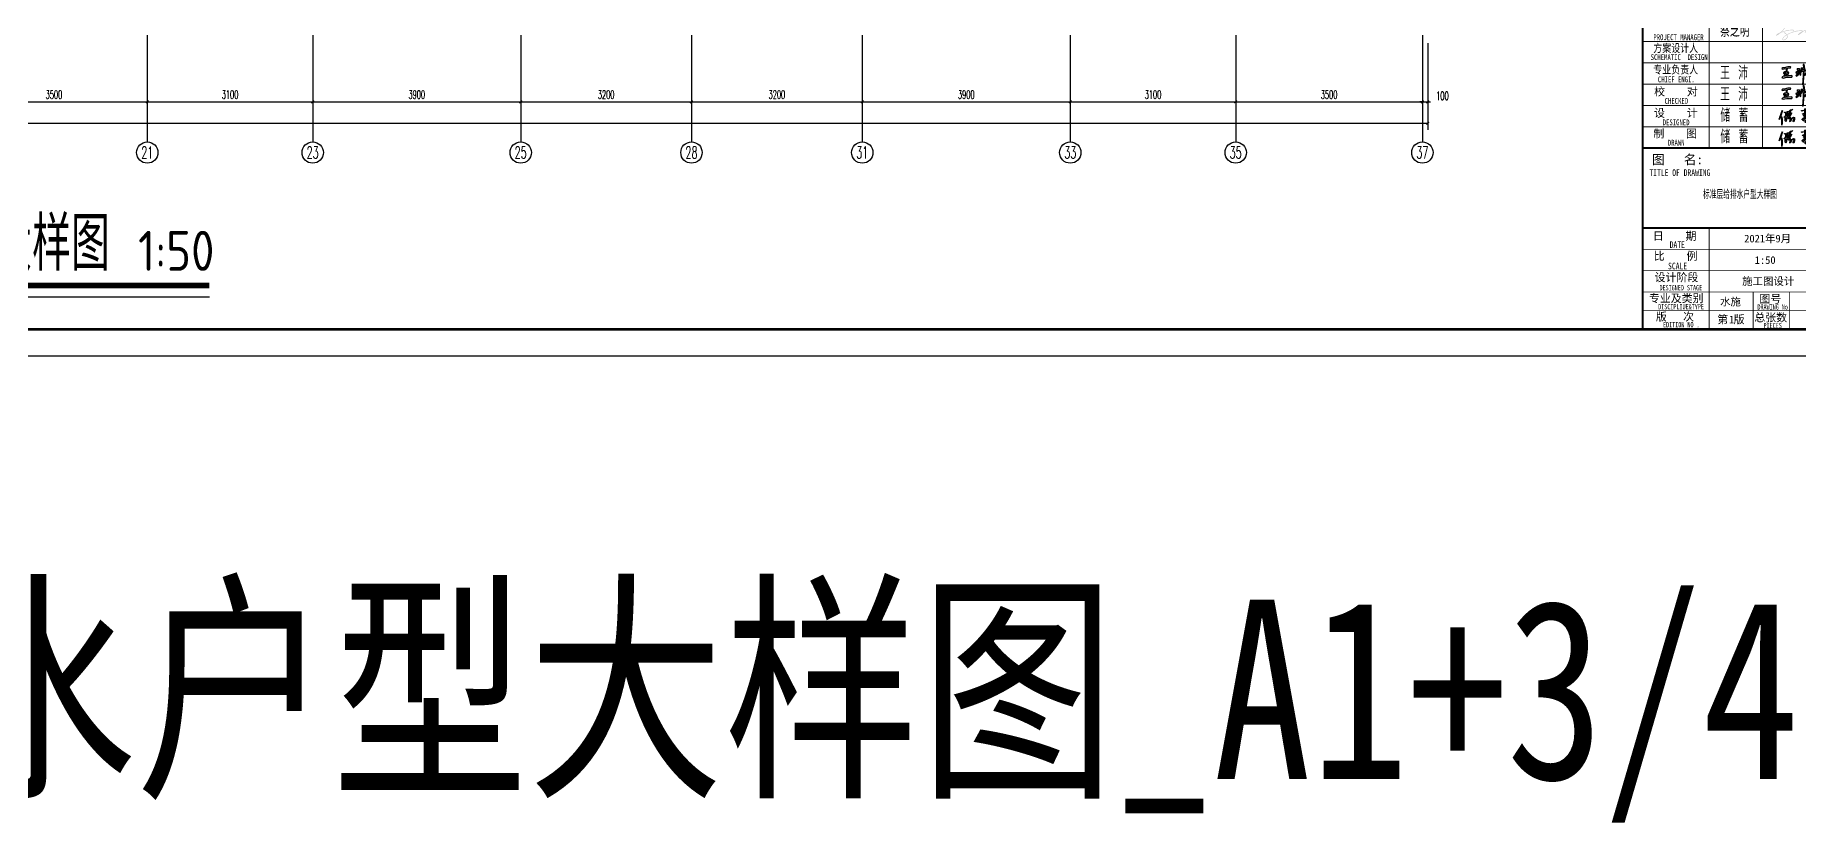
# Model space of a CAD drawing. Extents: x 27938 to 650306, y -92720 to 1524912.
# Drawn here: x 300917 to 333970, y 87033 to 101806 of the extents above; entities that cross this region are included whole.
import ezdxf
from ezdxf.enums import TextEntityAlignment as Align

# ---------------------------------------------------------------- set-up
doc = ezdxf.new("R2010")
doc.units = 0
doc.header["$LTSCALE"] = 1000
doc.header["$MEASUREMENT"] = 0
for name, color, linetype in [('AXIS', 3, 'Continuous'), ('AXIS_TEXT', 4, 'Continuous'), ('C-Sheet-图框', 101, 'Continuous'), ('DIM_SYMB', 3, 'Continuous'), ('图框', 140, 'Continuous'), ('图签文字', 147, 'Continuous'), ('导图字', 7, 'Continuous'), ('签名-水', 7, 'Continuous')]:
    doc.layers.add(name, color=color, linetype=linetype)
doc.layers.add('图签', color=147, linetype='Continuous', lineweight=18)
doc.layers.add('签名', color=7, linetype='Continuous', lineweight=18)
doc.styles.add('_TCH_AXIS', font='COMPLEX', dxfattribs={"bigfont": 'GBCBIG'})
doc.styles.add('_TCH_DIM_T3', font='SIMPLEX.shx', dxfattribs={"width": 0.494118, "bigfont": 'GBCBIG.shx'})
doc.styles.add('COMPLEX', font='COMPLEX')
doc.styles.get("Standard").update_dxf_attribs({"font": 'gbenor.shx', "bigfont": 'gbcbig.shx'})
doc.styles.add('宋体', font='', dxfattribs={"height": 50})
doc.styles.add('建筑图签-1', font='simhei.ttf', dxfattribs={"width": 0.7})
doc.styles.add('建筑图签-2', font='TXT.shx', dxfattribs={"width": 0.5, "bigfont": 'HZTXT.shx'})
doc.styles.add('黑体', font='simhei.ttf')
doc.styles.get('宋体').set_extended_font_data('SimSun')
doc.dimstyles.new('_TCH_ARCH&&50', dxfattribs={"dimtxt": 157.5, "dimasz": 50, "dimexe": 125, "dimexo": 150, "dimgap": 58.75, "dimtad": 1, "dimdec": 0, "dimzin": 0, "dimdsep": 46, "dimtxsty": '_TCH_DIM_T3', "dimblk": 'ARCHTICK', "dimcen": 0.09, "dimclrt": 7, "dimazin": 0, "dimtfac": 1, "dimtdec": 0, "dimtix": 1, "dimtmove": 2, "dimatfit": 3, "dimldrblk": 'ARCHTICK', "dimfxl": 1, "dimtolj": 1, "dimtzin": 0, "dimarcsym": 0})

# ---------------------------------------------------------------- blocks, each defined once
blk = doc.blocks.new('王沛')
h = blk.add_hatch(color=7)
h.paths.add_polyline_path([(205, 110), (204, 111), (202, 111), (187, 96), (190, 92), (198, 100)])
h.paths.add_polyline_path([(141, 110), (141, 111), (143, 110), (140, 108)], flags=16)
h.paths.add_polyline_path([(130, 110), (135, 110), (134, 102), (129, 107)], flags=16)
h.paths.add_polyline_path([(232, 120), (238, 120), (243, 118), (243, 115), (233, 103), (230, 103), (229, 113), (230, 119)], flags=16)
h.paths.add_polyline_path([(206, 120), (205, 121), (201, 121), (187, 114), (186, 111), (191, 109), (201, 115), (205, 115), (207, 117)])
h.paths.add_polyline_path([(206, 130), (205, 131), (193, 131), (191, 128), (196, 125), (203, 124), (207, 127)])
h.paths.add_polyline_path([(159, 141), (158, 142), (144, 141), (126, 136), (118, 136), (113, 132), (115, 129), (137, 133), (136, 116), (130, 115), (123, 110), (123, 108), (130, 99), (114, 86), (120, 83), (140, 88), (165, 88), (168, 91), (168, 93), (165, 96), (128, 92), (135, 97), (138, 97), (148, 107), (150, 111), (148, 114), (141, 116), (141, 129), (144, 135), (158, 136), (161, 139)])
h.paths.add_polyline_path([(229, 153), (228, 154), (225, 153), (227, 137), (225, 135), (215, 135), (212, 132), (214, 130), (226, 130), (225, 123), (222, 123), (213, 118), (218, 127), (217, 128), (213, 126), (209, 121), (207, 110), (208, 99), (210, 98), (212, 100), (212, 113), (220, 117), (226, 118), (224, 105), (223, 62), (222, 55), (219, 54), (222, 49), (225, 49), (227, 51), (228, 98), (233, 98), (245, 108), (249, 115), (249, 119), (242, 124), (230, 125), (231, 130), (234, 132), (234, 134), (231, 136), (232, 144)])
at = {"color": 7, "linetype": 'Continuous', "elevation": 7849739}
for points in [[(159, 141), (158, 142), (144, 141), (126, 136), (118, 136), (113, 132), (115, 129), (137, 133), (136, 116), (130, 115), (123, 110), (123, 108), (130, 99), (114, 86), (120, 83), (140, 88), (165, 88), (168, 91), (168, 93), (165, 96), (128, 92), (135, 97), (138, 97), (148, 107), (150, 111), (148, 114), (141, 116), (141, 129), (144, 135), (158, 136), (161, 139), (159, 141)], [(130, 110), (135, 110), (134, 102), (129, 107), (130, 110)], [(141, 110), (141, 111), (143, 110), (140, 108), (141, 110)], [(206, 120), (205, 121), (201, 121), (187, 114), (186, 111), (191, 109), (201, 115), (205, 115), (207, 117), (206, 120)], [(205, 110), (204, 111), (202, 111), (187, 96), (190, 92), (198, 100), (205, 110)], [(206, 130), (205, 131), (193, 131), (191, 128), (196, 125), (203, 124), (207, 127), (206, 130)], [(229, 153), (228, 154), (225, 153), (227, 137), (225, 135), (215, 135), (212, 132), (214, 130), (226, 130), (225, 123), (222, 123), (213, 118), (218, 127), (217, 128), (213, 126), (209, 121), (207, 110), (208, 99), (210, 98), (212, 100), (212, 113), (220, 117), (226, 118), (224, 105), (223, 62), (222, 55), (219, 54), (222, 49), (225, 49), (227, 51), (228, 98), (233, 98), (245, 108), (249, 115), (249, 119), (242, 124), (230, 125), (231, 130), (234, 132), (234, 134), (231, 136), (232, 144), (229, 153)], [(232, 120), (238, 120), (243, 118), (243, 115), (233, 103), (230, 103), (229, 113), (230, 119), (232, 120)]]:
    blk.add_lwpolyline(points, dxfattribs=at)
blk = doc.blocks.new('jhsarg')
at = {"linetype": 'Continuous'}
h = blk.add_hatch(color=256, dxfattribs=at)
h.paths.add_polyline_path([(376, 273), (367, 254), (365, 243), (363, 241), (364, 239), (365, 238), (368, 247), (367, 248), (377, 269), (385, 292), (389, 297), (387, 299), (382, 293)])
h.paths.add_polyline_path([(382, 251), (377, 258), (375, 258), (374, 256), (379, 251), (382, 238), (381, 200), (383, 199), (385, 213), (384, 242)])
h.paths.add_polyline_path([(411, 284), (404, 289), (400, 288), (400, 285), (405, 283), (406, 284), (410, 279), (410, 270), (405, 259), (408, 261), (412, 269), (413, 279)], flags=17)
h.paths.add_polyline_path([(442, 296), (453, 305), (455, 310), (448, 304), (440, 304), (438, 298), (434, 295), (425, 293), (419, 294), (417, 292), (421, 286), (421, 272), (418, 255), (411, 236), (409, 238), (409, 243), (406, 250), (401, 255), (398, 255), (398, 253), (404, 248), (406, 244), (406, 228), (409, 224), (411, 226), (415, 235), (422, 269), (422, 289), (436, 293), (436, 285), (427, 261), (430, 260), (434, 268), (440, 275), (442, 273), (439, 265), (425, 242), (429, 241), (430, 247), (434, 251), (436, 251), (439, 247), (440, 235), (437, 223), (441, 222), (452, 241), (458, 247), (464, 250), (467, 247), (467, 244), (461, 230), (461, 223), (465, 220), (468, 225), (471, 239), (470, 241), (472, 245), (467, 252), (462, 253), (452, 246), (443, 233), (442, 248), (439, 254), (436, 256), (440, 261), (449, 281), (448, 284), (446, 284), (440, 280), (438, 277), (436, 278)])
h.paths.add_polyline_path([(546, 311), (541, 311), (540, 308), (542, 305), (540, 303), (527, 300), (519, 300), (518, 298), (522, 295), (528, 298), (540, 300), (542, 295), (541, 284), (538, 281), (525, 276), (528, 273), (539, 278), (542, 277), (544, 280), (548, 282), (552, 279), (547, 274), (532, 265), (533, 263), (536, 263), (549, 271), (551, 270), (543, 261), (537, 257), (539, 252), (531, 247), (524, 239), (524, 235), (529, 234), (529, 229), (532, 227), (534, 229), (535, 236), (547, 247), (554, 250), (566, 250), (571, 244), (558, 236), (556, 237), (556, 241), (558, 246), (553, 246), (554, 234), (545, 223), (545, 218), (547, 216), (560, 215), (573, 224), (580, 235), (580, 241), (578, 246), (568, 254), (566, 259), (567, 261), (562, 263), (561, 261), (565, 255), (564, 253), (552, 253), (541, 247), (537, 243), (535, 244), (538, 249), (555, 262), (554, 265), (551, 265), (552, 267), (554, 265), (553, 268), (561, 276), (561, 278), (557, 281), (564, 287), (564, 289), (558, 291), (563, 304), (565, 317), (562, 317), (560, 313), (548, 308)])
h.paths.add_polyline_path([(559, 309), (559, 300), (555, 299), (551, 302), (547, 300), (549, 297), (553, 296), (551, 290), (545, 285), (543, 288), (544, 289), (545, 302)], flags=16)
h.paths.add_polyline_path([(553, 290), (554, 289), (552, 289)], flags=16)
h.paths.add_polyline_path([(550, 283), (551, 282), (549, 282)], flags=16)
h.paths.add_polyline_path([(554, 284), (555, 283), (553, 283), (554, 282), (552, 282), (553, 283)], flags=16)
h.paths.add_polyline_path([(572, 248), (576, 243), (577, 236), (568, 223), (560, 217), (556, 219), (556, 225), (557, 226), (558, 233), (572, 244)], flags=16)
h.paths.add_polyline_path([(551, 226), (554, 226), (555, 219), (550, 219), (550, 225)], flags=16)
for points in [[(364, 239), (363, 241), (365, 243), (367, 254), (376, 273), (382, 293), (387, 299), (389, 297), (385, 292), (377, 269), (367, 248), (368, 247), (365, 238), (364, 239)], [(374, 256), (375, 258), (377, 258), (382, 251), (384, 242), (385, 213), (383, 199), (381, 200), (382, 238), (379, 251), (374, 256)], [(398, 253), (398, 255), (401, 255), (406, 250), (409, 243), (409, 238), (411, 236), (418, 255), (421, 272), (421, 286), (417, 292), (419, 294), (425, 293), (434, 295), (438, 298), (440, 304), (448, 304), (455, 310), (453, 305), (442, 296), (436, 278), (438, 277), (440, 280), (446, 284), (448, 284), (449, 281), (440, 261), (436, 256), (439, 254), (442, 248), (443, 233), (452, 246), (462, 253), (467, 252), (472, 245), (470, 241), (471, 239), (468, 225), (465, 220), (461, 223), (461, 230), (467, 244), (467, 247), (464, 250), (458, 247), (452, 241), (441, 222), (437, 223), (440, 235), (439, 247), (436, 251), (434, 251), (430, 247), (429, 241), (425, 242), (439, 265), (442, 273), (440, 275), (434, 268), (430, 260), (427, 261), (436, 285), (436, 293), (422, 289), (422, 269), (415, 235), (411, 226), (409, 224), (406, 228), (406, 244), (404, 248), (398, 253)], [(400, 285), (400, 288), (404, 289), (411, 284), (413, 279), (412, 269), (408, 261), (405, 259), (410, 270), (410, 279), (406, 284), (405, 283), (400, 285)], [(518, 298), (519, 300), (527, 300), (540, 303), (542, 305), (540, 308), (541, 311), (546, 311), (548, 308), (560, 313), (562, 317), (565, 317), (563, 304), (558, 291), (564, 289), (564, 287), (557, 281), (561, 278), (561, 276), (553, 268), (555, 262), (538, 249), (535, 244), (537, 243), (541, 247), (552, 253), (564, 253), (565, 255), (561, 261), (562, 263), (567, 261), (566, 259), (568, 254), (578, 246), (580, 241), (580, 235), (573, 224), (560, 215), (547, 216), (545, 218), (545, 223), (554, 234), (553, 246), (558, 246), (556, 241), (556, 237), (558, 236), (571, 244), (566, 250), (554, 250), (547, 247), (535, 236), (534, 229), (532, 227), (529, 229), (529, 234), (524, 235), (524, 239), (531, 247), (539, 252), (537, 257), (543, 261), (551, 270), (549, 271), (536, 263), (533, 263), (532, 265), (547, 274), (552, 279), (548, 282), (544, 280), (542, 277), (539, 278), (528, 273), (525, 276), (538, 281), (541, 284), (542, 295), (540, 300), (528, 298), (522, 295), (518, 298)], [(544, 289), (543, 288), (545, 285), (551, 290), (553, 296), (549, 297), (547, 300), (551, 302), (555, 299), (559, 300), (559, 309), (545, 302), (544, 289)], [(550, 283), (549, 282), (551, 282), (550, 283)], [(552, 267), (551, 265), (554, 265), (552, 267)], [(553, 290), (552, 289), (554, 289), (553, 290)], [(553, 283), (552, 282), (554, 282), (553, 283)], [(554, 284), (553, 283), (555, 283), (554, 284)], [(557, 226), (556, 225), (556, 219), (560, 217), (568, 223), (577, 236), (576, 243), (572, 248), (572, 244), (558, 233), (557, 226)], [(551, 226), (550, 225), (550, 219), (555, 219), (554, 226), (551, 226)]]:
    blk.add_lwpolyline(points, dxfattribs=at)
blk = doc.blocks.new('A$C3EFC1732')
at = {"layer": '签名'}
h = blk.add_hatch(color=2, dxfattribs=at)
h.dxf.hatch_style = 1
h.paths.add_polyline_path([(123565, -46981), (123565, -46975), (123571, -46969), (123569, -46965), (123577, -46959), (123593, -46935), (123603, -46971)], flags=16)
h.paths.add_polyline_path([(123547, -47019), (123547, -47013), (123557, -47003), (123567, -47003), (123593, -46995), (123607, -46995), (123609, -47033), (123605, -47047), (123601, -47051), (123589, -47053), (123561, -47035)], flags=16)
h.paths.add_polyline_path([(123415, -47521), (123421, -47491), (123429, -47483), (123429, -47475), (123437, -47471), (123441, -47455), (123447, -47453), (123459, -47439), (123467, -47435), (123485, -47411), (123495, -47409), (123511, -47393), (123523, -47387), (123531, -47377), (123547, -47373), (123553, -47367), (123557, -47367), (123559, -47375), (123565, -47381), (123567, -47399), (123571, -47407), (123569, -47437), (123539, -47481), (123535, -47481), (123511, -47505), (123507, -47505), (123479, -47525), (123471, -47525), (123463, -47531), (123425, -47531)], flags=16)
h.paths.add_polyline_path([(123395, -47511), (123393, -47513), (123399, -47533), (123413, -47547), (123433, -47553), (123465, -47555), (123469, -47551), (123499, -47543), (123513, -47535), (123519, -47527), (123529, -47523), (123539, -47511), (123543, -47513), (123545, -47507), (123567, -47487), (123567, -47483), (123575, -47475), (123589, -47451), (123595, -47421), (123601, -47411), (123593, -47401), (123589, -47379), (123585, -47375), (123583, -47365), (123577, -47359), (123577, -47353), (123583, -47353), (123595, -47343), (123611, -47337), (123617, -47329), (123625, -47329), (123633, -47323), (123655, -47317), (123659, -47311), (123665, -47311), (123683, -47301), (123691, -47301), (123693, -47297), (123703, -47295), (123715, -47287), (123723, -47287), (123731, -47281), (123767, -47271), (123771, -47267), (123791, -47263), (123801, -47257), (123809, -47257), (123835, -47247), (123845, -47247), (123865, -47237), (123875, -47239), (123887, -47233), (123911, -47229), (123915, -47225), (123921, -47227), (123927, -47223), (123955, -47221), (123963, -47217), (124099, -47205), (124121, -47207), (124131, -47211), (124135, -47217), (124131, -47225), (124123, -47227), (124115, -47235), (124103, -47239), (124041, -47281), (124033, -47291), (124021, -47297), (124013, -47307), (124009, -47307), (124005, -47315), (123997, -47315), (123993, -47319), (123997, -47323), (123981, -47337), (123983, -47349), (123995, -47359), (124003, -47353), (124011, -47353), (124021, -47345), (124029, -47343), (124057, -47321), (124067, -47317), (124071, -47311), (124079, -47311), (124093, -47299), (124101, -47297), (124149, -47253), (124159, -47235), (124167, -47227), (124173, -47229), (124179, -47223), (124197, -47219), (124199, -47215), (124207, -47215), (124215, -47209), (124243, -47201), (124275, -47201), (124271, -47213), (124263, -47223), (124247, -47231), (124235, -47249), (124239, -47265), (124247, -47269), (124257, -47269), (124263, -47261), (124269, -47261), (124311, -47231), (124325, -47227), (124343, -47209), (124359, -47205), (124365, -47197), (124369, -47199), (124421, -47175), (124429, -47175), (124455, -47163), (124495, -47153), (124499, -47149), (124521, -47149), (124541, -47143), (124555, -47147), (124555, -47157), (124545, -47169), (124545, -47175), (124537, -47183), (124533, -47193), (124521, -47201), (124507, -47223), (124511, -47235), (124519, -47243), (124527, -47241), (124549, -47215), (124555, -47201), (124569, -47185), (124569, -47181), (124577, -47173), (124587, -47155), (124587, -47139), (124575, -47125), (124557, -47121), (124509, -47123), (124493, -47131), (124483, -47129), (124445, -47145), (124423, -47149), (124415, -47157), (124387, -47165), (124361, -47181), (124351, -47183), (124337, -47195), (124331, -47195), (124325, -47201), (124301, -47211), (124307, -47199), (124299, -47179), (124287, -47179), (124281, -47175), (124261, -47175), (124215, -47185), (124201, -47193), (124161, -47207), (124155, -47195), (124139, -47187), (124131, -47189), (124127, -47183), (124103, -47181), (124071, -47183), (124065, -47187), (124045, -47185), (124031, -47187), (124025, -47191), (123989, -47191), (123977, -47195), (123973, -47193), (123965, -47199), (123945, -47197), (123925, -47201), (123919, -47205), (123869, -47213), (123865, -47219), (123839, -47223), (123807, -47235), (123767, -47245), (123761, -47251), (123757, -47249), (123733, -47261), (123721, -47263), (123683, -47281), (123677, -47281), (123663, -47291), (123657, -47291), (123649, -47297), (123641, -47297), (123619, -47311), (123609, -47313), (123599, -47323), (123593, -47323), (123589, -47329), (123583, -47329), (123563, -47341), (123549, -47319), (123525, -47295), (123501, -47277), (123491, -47273), (123479, -47261), (123447, -47261), (123443, -47265), (123457, -47281), (123479, -47293), (123485, -47293), (123529, -47329), (123543, -47347), (123543, -47353), (123527, -47361), (123513, -47373), (123505, -47375), (123497, -47385), (123487, -47389), (123477, -47401), (123467, -47405), (123419, -47455), (123403, -47485), (123403, -47493), (123397, -47499)])
h.paths.add_polyline_path([(123153, -47359), (123151, -47361), (123151, -47371), (123161, -47379), (123183, -47377), (123211, -47363), (123215, -47357), (123229, -47355), (123239, -47345), (123247, -47343), (123255, -47333), (123267, -47329), (123271, -47321), (123277, -47321), (123317, -47287), (123321, -47287), (123327, -47279), (123339, -47277), (123357, -47265), (123369, -47263), (123389, -47253), (123401, -47253), (123407, -47247), (123421, -47245), (123427, -47239), (123447, -47237), (123461, -47229), (123465, -47231), (123469, -47227), (123493, -47223), (123539, -47207), (123551, -47207), (123633, -47189), (123639, -47191), (123669, -47185), (123709, -47187), (123715, -47183), (123767, -47183), (123799, -47189), (123795, -47197), (123785, -47205), (123783, -47215), (123789, -47223), (123799, -47223), (123817, -47205), (123825, -47183), (123819, -47171), (123799, -47163), (123777, -47161), (123765, -47165), (123757, -47161), (123709, -47161), (123689, -47165), (123679, -47163), (123669, -47167), (123659, -47165), (123651, -47169), (123643, -47167), (123609, -47171), (123597, -47177), (123589, -47175), (123573, -47181), (123547, -47183), (123543, -47187), (123541, -47185), (123485, -47203), (123467, -47205), (123459, -47211), (123441, -47213), (123439, -47217), (123373, -47239), (123389, -47219), (123447, -47161), (123479, -47115), (123491, -47103), (123493, -47093), (123501, -47089), (123533, -47039), (123549, -47055), (123575, -47071), (123585, -47081), (123603, -47083), (123615, -47073), (123623, -47061), (123621, -47057), (123625, -47049), (123629, -47017), (123629, -46997), (123625, -46993), (123627, -46989), (123639, -46985), (123645, -46987), (123651, -46983), (123671, -46983), (123677, -46979), (123687, -46981), (123697, -46975), (123737, -46971), (123751, -46961), (123751, -46947), (123743, -46939), (123729, -46939), (123695, -46951), (123681, -46949), (123661, -46959), (123621, -46967), (123609, -46931), (123605, -46897), (123593, -46891), (123579, -46893), (123575, -46897), (123567, -46923), (123559, -46935), (123557, -46945), (123537, -46987), (123531, -46985), (123527, -46989), (123517, -46985), (123451, -46899), (123439, -46889), (123431, -46889), (123425, -46893), (123427, -46911), (123461, -46947), (123495, -46997), (123483, -46999), (123479, -47003), (123451, -47007), (123447, -47011), (123437, -47011), (123393, -47023), (123387, -47021), (123385, -47025), (123343, -47029), (123327, -47035), (123309, -47035), (123297, -47041), (123285, -47041), (123279, -47037), (123275, -47041), (123237, -47041), (123233, -47045), (123233, -47063), (123241, -47073), (123275, -47071), (123283, -47075), (123289, -47067), (123313, -47059), (123319, -47061), (123341, -47053), (123361, -47053), (123367, -47049), (123375, -47049), (123379, -47045), (123385, -47047), (123417, -47037), (123425, -47039), (123441, -47035), (123445, -47029), (123463, -47029), (123473, -47023), (123481, -47025), (123487, -47019), (123513, -47017), (123517, -47019), (123517, -47025), (123507, -47037), (123505, -47045), (123497, -47051), (123491, -47067), (123473, -47089), (123461, -47111), (123453, -47117), (123425, -47155), (123349, -47233), (123319, -47259), (123267, -47283), (123253, -47293), (123239, -47297), (123231, -47305), (123209, -47315), (123193, -47329), (123185, -47329), (123167, -47349)])
at = {"layer": '图框'}
blk.add_lwpolyline([(-10512, -59400), (126150, -59400), (126150, 0), (-10512, 0)], close=True, dxfattribs=at)
at = {"layer": '图框', "const_width": 100}
blk.add_lwpolyline([(-8012, -58400), (125150, -58400), (125150, -1000), (-8012, -1000)], close=True, dxfattribs=at)
at = {"layer": '图框'}
for points, const_width in [([(118155, -58400), (118155, -1000)], 70), ([(120654, -51600), (120655, -45200)], 35), ([(122655, -51600), (122655, -45200)], 35), ([(118155, -47600), (125155, -47600)], 35), ([(118155, -48400), (125155, -48400)], 35), ([(118155, -49200), (125155, -49200)], 35), ([(118155, -50000), (125155, -50000)], 35), ([(118155, -50800), (125155, -50800)], 35), ([(118155, -51600), (125155, -51600)], 70), ([(118155, -54600), (125155, -54600)], 70), ([(120655, -57000), (120655, -54600)], 35), ([(118155, -55400), (125155, -55400)], 35), ([(118155, -56200), (125155, -56200)], 35), ([(118155, -57000), (125155, -57000)], 35), ([(118155, -57000), (124655, -57000)], 35), ([(120655, -58400), (120655, -57000)], 35), ([(122305, -58400), (122305, -57000)], 35), ([(122305, -58400), (122305, -57000)], 35), ([(122305, -58400), (122305, -57000)], 35), ([(123655, -58400), (123655, -57000)], 35), ([(118155, -57700), (122305, -57700)], 35), ([(122305, -57700), (125155, -57700)], 35)]:
    blk.add_lwpolyline(points, dxfattribs=dict(at, const_width=const_width))
at = {"xscale": 7.2, "yscale": 7.2, "zscale": 7.2}
for p in [(122557, -49569, -56518121), (122557, -50369, -56518121)]:
    blk.add_blockref('王沛', p, dxfattribs=at)
at = {"layer": '签名-水', "color": 0, "linetype": 'Continuous', "xscale": 5.4, "yscale": 5.4, "zscale": 5.4}
for p in [(121312, -51810), (121312, -52610)]:
    blk.add_blockref('jhsarg', p, dxfattribs=at)
at = {"layer": '图框', "style": '建筑图签-1', "width": 0.7}
for s, height, p in [('PROJECT MANAGER', 220, (118559, -47552, -1799)), ('SCHEMATIC  DESIGN', 220, (118458, -48299, -1799)), ('TITLE OF DRAWING', 250, (118409, -52647)), ('DATE', 250, (119171, -55351)), ('SCALE', 250, (119110, -56150)), ('DESIGNED STAGE', 200, (118788, -56940)), ('DISCIPLIUE&TYPE', 200, (118738, -57653)), ('DRAWING No.', 200, (122460, -57660)), ('EDITION NO .', 200, (118921, -58326)), ('PIECES', 200, (122689, -58360))]:
    blk.add_text(s, height=height, dxfattribs=at).set_placement(p)
for s, p in [('CHIEF ENGI.', (119419, -49025)), ('CHECKED  ', (119548, -49831)), ('DESIGNED ', (119474, -50635)), (' DRAWN   ', (119540, -51399))]:
    blk.add_text(s, height=220, dxfattribs=at).set_placement(p, align=Align.MIDDLE)
at = {"layer": '图签', "color": 2, "style": '宋体'}
for s, height, p in [('2021年9月', 286.7, (121965, -55138)), ('1:50', 286.7, (122361, -55946)), ('施工图设计', 286.7, (121887, -56738)), ('水施', 286.7, (121059, -57507)), ('1', 287, (121398, -58175))]:
    blk.add_text(s, height=height, dxfattribs=at).set_placement(p)
at = {"layer": '图签文字', "color": 1, "style": '建筑图签-2', "width": 0.7}
for s, p in [('蔡芝明', (121061, -47429)), ('王 沛', (121061, -49029)), ('王 沛', (121061, -49829)), ('储 蓄', (121071, -50620)), ('储 蓄', (121071, -51420))]:
    blk.add_text(s, height=500, dxfattribs=at).set_placement(p)
at = {"layer": '图签文字', "color": 7, "style": '建筑图签-1', "width": 0.8}
for s, p in [('方案设计人', (118557, -48002)), ('专业负责人', (118556, -48808))]:
    blk.add_text(s, height=300, dxfattribs=at).set_placement(p)
at = {"layer": '图签文字', "color": 7, "style": '建筑图签-1'}
for s, height, p in [('校    对', 300, (118588, -49632)), ('设    计', 300, (118583, -50433)), ('制    图', 300, (118560, -51208)), ('图   名:', 350, (118510, -52205)), ('日    期', 300, (118539, -55051)), ('比    例', 300, (118577, -55798)), ('设计阶段', 300, (118607, -56600)), ('专业及类别', 300, (118393, -57387)), ('图号', 300, (122536, -57406)), ('版   次 ', 300, (118651, -58077)), ('第 版', 300, (120956, -58177)), ('总张数', 300, (122343, -58106))]:
    blk.add_text(s, height=height, dxfattribs=at).set_placement(p)
blk = doc.blocks.new('_ArchTick')
at = {"color": 0, "linetype": 'ByBlock', "const_width": 0.4}
blk.add_lwpolyline([(-0.5, -0.5), (0.5, 0.5)], dxfattribs=at)
blk = doc.blocks.new('*D529')
at = {"layer": 'AXIS', "color": 0, "lineweight": -2}
for p, q in [((326917, 101656), (326917, 100431)), ((327017, 101656), (327017, 100431)), ((326917, 100556), (326867, 100556)), ((326917, 100556), (327017, 100556)), ((327017, 100556), (327067, 100556))]:
    blk.add_line(p, q, dxfattribs=at)
at = {"layer": 'Defpoints', "color": 0}
for p in [(326917, 101806), (327017, 101806), (327017, 100556)]:
    blk.add_point(p, dxfattribs=at)
at = {"layer": 'AXIS', "color": 0, "lineweight": -2, "xscale": 50, "yscale": 50, "zscale": 50}
blk.add_blockref('_ArchTick', (326917, 100556), dxfattribs=at)
at = {"layer": 'AXIS', "color": 0, "lineweight": -2, "xscale": 50, "yscale": 50, "zscale": 50, "rotation": 180}
blk.add_blockref('_ArchTick', (327017, 100556), dxfattribs=at)
at = {"layer": 'AXIS', "color": 7, "insert": (327292, 100669), "char_height": 157.5, "attachment_point": 5, "style": '_TCH_DIM_T3'}
blk.add_mtext('\\A1;100', dxfattribs=at)
blk = doc.blocks.new('*D530')
at = {"layer": 'AXIS', "color": 0, "lineweight": -2}
for p, q in [((323417, 101656), (323417, 100431)), ((326917, 101656), (326917, 100431)), ((323417, 100556), (326917, 100556))]:
    blk.add_line(p, q, dxfattribs=at)
at = {"layer": 'Defpoints', "color": 0}
for p in [(323417, 101806), (326917, 101806), (326917, 100556)]:
    blk.add_point(p, dxfattribs=at)
at = {"layer": 'AXIS', "color": 0, "lineweight": -2, "xscale": 50, "yscale": 50, "zscale": 50, "rotation": 180}
blk.add_blockref('_ArchTick', (323417, 100556), dxfattribs=at)
at = {"layer": 'AXIS', "color": 0, "lineweight": -2, "xscale": 50, "yscale": 50, "zscale": 50}
blk.add_blockref('_ArchTick', (326917, 100556), dxfattribs=at)
at = {"layer": 'AXIS', "color": 7, "insert": (325167, 100693), "char_height": 157.5, "attachment_point": 5, "style": '_TCH_DIM_T3'}
blk.add_mtext('\\A1;3500', dxfattribs=at)
blk = doc.blocks.new('*D531')
at = {"layer": 'AXIS', "color": 0, "lineweight": -2}
for p, q in [((320317, 101656), (320317, 100431)), ((323417, 101656), (323417, 100431)), ((320317, 100556), (323417, 100556))]:
    blk.add_line(p, q, dxfattribs=at)
at = {"layer": 'Defpoints', "color": 0}
for p in [(320317, 101806), (323417, 101806), (323417, 100556)]:
    blk.add_point(p, dxfattribs=at)
at = {"layer": 'AXIS', "color": 0, "lineweight": -2, "xscale": 50, "yscale": 50, "zscale": 50, "rotation": 180}
blk.add_blockref('_ArchTick', (320317, 100556), dxfattribs=at)
at = {"layer": 'AXIS', "color": 0, "lineweight": -2, "xscale": 50, "yscale": 50, "zscale": 50}
blk.add_blockref('_ArchTick', (323417, 100556), dxfattribs=at)
at = {"layer": 'AXIS', "color": 7, "insert": (321867, 100693), "char_height": 157.5, "attachment_point": 5, "style": '_TCH_DIM_T3'}
blk.add_mtext('\\A1;3100', dxfattribs=at)
blk = doc.blocks.new('*D532')
at = {"layer": 'AXIS', "color": 0, "lineweight": -2}
for p, q in [((316417, 101656), (316417, 100431)), ((320317, 101656), (320317, 100431)), ((316417, 100556), (320317, 100556))]:
    blk.add_line(p, q, dxfattribs=at)
at = {"layer": 'Defpoints', "color": 0}
for p in [(316417, 101806), (320317, 101806), (320317, 100556)]:
    blk.add_point(p, dxfattribs=at)
at = {"layer": 'AXIS', "color": 0, "lineweight": -2, "xscale": 50, "yscale": 50, "zscale": 50, "rotation": 180}
blk.add_blockref('_ArchTick', (316417, 100556), dxfattribs=at)
at = {"layer": 'AXIS', "color": 0, "lineweight": -2, "xscale": 50, "yscale": 50, "zscale": 50}
blk.add_blockref('_ArchTick', (320317, 100556), dxfattribs=at)
at = {"layer": 'AXIS', "color": 7, "insert": (318367, 100693), "char_height": 157.5, "attachment_point": 5, "style": '_TCH_DIM_T3'}
blk.add_mtext('\\A1;3900', dxfattribs=at)
blk = doc.blocks.new('*D533')
at = {"layer": 'AXIS', "color": 0, "lineweight": -2}
for p, q in [((313217, 101656), (313217, 100431)), ((316417, 101656), (316417, 100431)), ((313217, 100556), (316417, 100556))]:
    blk.add_line(p, q, dxfattribs=at)
at = {"layer": 'Defpoints', "color": 0}
for p in [(313217, 101806), (316417, 101806), (316417, 100556)]:
    blk.add_point(p, dxfattribs=at)
at = {"layer": 'AXIS', "color": 0, "lineweight": -2, "xscale": 50, "yscale": 50, "zscale": 50, "rotation": 180}
blk.add_blockref('_ArchTick', (313217, 100556), dxfattribs=at)
at = {"layer": 'AXIS', "color": 0, "lineweight": -2, "xscale": 50, "yscale": 50, "zscale": 50}
blk.add_blockref('_ArchTick', (316417, 100556), dxfattribs=at)
at = {"layer": 'AXIS', "color": 7, "insert": (314817, 100693), "char_height": 157.5, "attachment_point": 5, "style": '_TCH_DIM_T3'}
blk.add_mtext('\\A1;3200', dxfattribs=at)
blk = doc.blocks.new('*D534')
at = {"layer": 'AXIS', "color": 0, "lineweight": -2}
for p, q in [((310017, 101656), (310017, 100431)), ((313217, 101656), (313217, 100431)), ((310017, 100556), (313217, 100556))]:
    blk.add_line(p, q, dxfattribs=at)
at = {"layer": 'Defpoints', "color": 0}
for p in [(310017, 101806), (313217, 101806), (313217, 100556)]:
    blk.add_point(p, dxfattribs=at)
at = {"layer": 'AXIS', "color": 0, "lineweight": -2, "xscale": 50, "yscale": 50, "zscale": 50, "rotation": 180}
blk.add_blockref('_ArchTick', (310017, 100556), dxfattribs=at)
at = {"layer": 'AXIS', "color": 0, "lineweight": -2, "xscale": 50, "yscale": 50, "zscale": 50}
blk.add_blockref('_ArchTick', (313217, 100556), dxfattribs=at)
at = {"layer": 'AXIS', "color": 7, "insert": (311617, 100693), "char_height": 157.5, "attachment_point": 5, "style": '_TCH_DIM_T3'}
blk.add_mtext('\\A1;3200', dxfattribs=at)
blk = doc.blocks.new('*D535')
at = {"layer": 'AXIS', "color": 0, "lineweight": -2}
for p, q in [((306117, 101656), (306117, 100431)), ((310017, 101656), (310017, 100431)), ((306117, 100556), (310017, 100556))]:
    blk.add_line(p, q, dxfattribs=at)
at = {"layer": 'Defpoints', "color": 0}
for p in [(306117, 101806), (310017, 101806), (310017, 100556)]:
    blk.add_point(p, dxfattribs=at)
at = {"layer": 'AXIS', "color": 0, "lineweight": -2, "xscale": 50, "yscale": 50, "zscale": 50, "rotation": 180}
blk.add_blockref('_ArchTick', (306117, 100556), dxfattribs=at)
at = {"layer": 'AXIS', "color": 0, "lineweight": -2, "xscale": 50, "yscale": 50, "zscale": 50}
blk.add_blockref('_ArchTick', (310017, 100556), dxfattribs=at)
at = {"layer": 'AXIS', "color": 7, "insert": (308067, 100693), "char_height": 157.5, "attachment_point": 5, "style": '_TCH_DIM_T3'}
blk.add_mtext('\\A1;3900', dxfattribs=at)
blk = doc.blocks.new('*D536')
at = {"layer": 'AXIS', "color": 0, "lineweight": -2}
for p, q in [((303017, 101656), (303017, 100431)), ((306117, 101656), (306117, 100431)), ((303017, 100556), (306117, 100556))]:
    blk.add_line(p, q, dxfattribs=at)
at = {"layer": 'Defpoints', "color": 0}
for p in [(303017, 101806), (306117, 101806), (306117, 100556)]:
    blk.add_point(p, dxfattribs=at)
at = {"layer": 'AXIS', "color": 0, "lineweight": -2, "xscale": 50, "yscale": 50, "zscale": 50, "rotation": 180}
blk.add_blockref('_ArchTick', (303017, 100556), dxfattribs=at)
at = {"layer": 'AXIS', "color": 0, "lineweight": -2, "xscale": 50, "yscale": 50, "zscale": 50}
blk.add_blockref('_ArchTick', (306117, 100556), dxfattribs=at)
at = {"layer": 'AXIS', "color": 7, "insert": (304567, 100693), "char_height": 157.5, "attachment_point": 5, "style": '_TCH_DIM_T3'}
blk.add_mtext('\\A1;3100', dxfattribs=at)
blk = doc.blocks.new('*D537')
at = {"layer": 'AXIS', "color": 0, "lineweight": -2}
for p, q in [((299517, 101656), (299517, 100431)), ((303017, 101656), (303017, 100431)), ((299517, 100556), (303017, 100556))]:
    blk.add_line(p, q, dxfattribs=at)
at = {"layer": 'Defpoints', "color": 0}
for p in [(299517, 101806), (303017, 101806), (303017, 100556)]:
    blk.add_point(p, dxfattribs=at)
at = {"layer": 'AXIS', "color": 0, "lineweight": -2, "xscale": 50, "yscale": 50, "zscale": 50, "rotation": 180}
blk.add_blockref('_ArchTick', (299517, 100556), dxfattribs=at)
at = {"layer": 'AXIS', "color": 0, "lineweight": -2, "xscale": 50, "yscale": 50, "zscale": 50}
blk.add_blockref('_ArchTick', (303017, 100556), dxfattribs=at)
at = {"layer": 'AXIS', "color": 7, "insert": (301267, 100693), "char_height": 157.5, "attachment_point": 5, "style": '_TCH_DIM_T3'}
blk.add_mtext('\\A1;3500', dxfattribs=at)
blk = doc.blocks.new('*D585')
at = {"layer": 'AXIS', "color": 0, "lineweight": -2}
for p, q in [((272017, 101656), (272017, 100031)), ((327017, 101656), (327017, 100031)), ((272017, 100156), (327017, 100156))]:
    blk.add_line(p, q, dxfattribs=at)
at = {"layer": 'Defpoints', "color": 0}
for p in [(272017, 101806), (327017, 101806), (327017, 100156)]:
    blk.add_point(p, dxfattribs=at)
at = {"layer": 'AXIS', "color": 0, "lineweight": -2, "xscale": 50, "yscale": 50, "zscale": 50, "rotation": 180}
blk.add_blockref('_ArchTick', (272017, 100156), dxfattribs=at)
at = {"layer": 'AXIS', "color": 0, "lineweight": -2, "xscale": 50, "yscale": 50, "zscale": 50}
blk.add_blockref('_ArchTick', (327017, 100156), dxfattribs=at)
at = {"layer": 'AXIS', "color": 7, "insert": (299517, 100293), "char_height": 157.5, "attachment_point": 5, "style": '_TCH_DIM_T3'}
blk.add_mtext('\\A1;55000', dxfattribs=at)
blk = doc.blocks.new('_AXISO')
blk.add_circle((0, 0), 0.5)
at = {"layer": 'AXIS_TEXT', "style": 'COMPLEX', "width": 1.041667}
blk.add_attdef('A', text='', height=0.56, dxfattribs=at).set_placement((-0.25, -0.28), (0.25, -0.28), align=Align.FIT)

msp = doc.modelspace()

# ---------------------------------------------------------------- linework, layer by layer
at = {"layer": 'AXIS'}
for p, q in [((303016.6, 101805.9), (303016.6, 99805.9)), ((306116.6, 101805.9), (306116.6, 99805.9)), ((310016.6, 101805.9), (310016.6, 99805.9)), ((313216.6, 101805.9), (313216.6, 99805.9)), ((316416.6, 101805.9), (316416.6, 99805.9)), ((320316.6, 101805.9), (320316.6, 99805.9)), ((323416.6, 101805.9), (323416.6, 99805.9)), ((326916.6, 101805.9), (326916.6, 99805.9))]:
    msp.add_line(p, q, dxfattribs=at)
at = {"layer": 'DIM_SYMB', "const_width": 105}
msp.add_lwpolyline([(294294, 97109.6), (304181.7, 97109.6)], dxfattribs=at)
at = {"layer": 'DIM_SYMB'}
msp.add_lwpolyline([(294294, 96899.6), (304181.7, 96899.6)], dxfattribs=at)

# ---------------------------------------------------------------- block references
at = {"xscale": 0.5, "yscale": 0.5, "zscale": 0.5}
msp.add_blockref('A$C3EFC1732', (271966, 125489.4), dxfattribs=at)
at = {"layer": 'AXIS'}
ref = msp.add_blockref('_AXISO', (303016.6, 99605.9), dxfattribs=dict(at, xscale=400, yscale=400, zscale=400))
ref.add_attrib('A', '21', dxfattribs={"layer": 'AXIS_TEXT', "height": 226.27, "style": '_TCH_AXIS', "width": 0.724138}).set_placement((302903.4, 99492.7), (303129.7, 99492.7), align=Align.FIT)
ref = msp.add_blockref('_AXISO', (306116.6, 99605.9), dxfattribs=dict(at, xscale=400, yscale=400, zscale=400))
ref.add_attrib('A', '23', dxfattribs={"layer": 'AXIS_TEXT', "height": 226.27, "style": '_TCH_AXIS', "width": 0.617647}).set_placement((306003.4, 99492.7), (306229.7, 99492.7), align=Align.FIT)
ref = msp.add_blockref('_AXISO', (310016.6, 99605.9), dxfattribs=dict(at, xscale=400, yscale=400, zscale=400))
ref.add_attrib('A', '25', dxfattribs={"layer": 'AXIS_TEXT', "height": 226.27, "style": '_TCH_AXIS', "width": 0.617647}).set_placement((309903.4, 99492.7), (310129.7, 99492.7), align=Align.FIT)
ref = msp.add_blockref('_AXISO', (313216.6, 99605.9), dxfattribs=dict(at, xscale=400, yscale=400, zscale=400))
ref.add_attrib('A', '28', dxfattribs={"layer": 'AXIS_TEXT', "height": 226.27, "style": '_TCH_AXIS', "width": 0.617647}).set_placement((313103.4, 99492.7), (313329.7, 99492.7), align=Align.FIT)
ref = msp.add_blockref('_AXISO', (316416.6, 99605.9), dxfattribs=dict(at, xscale=400, yscale=400, zscale=400))
ref.add_attrib('A', '31', dxfattribs={"layer": 'AXIS_TEXT', "height": 226.27, "style": '_TCH_AXIS', "width": 0.75}).set_placement((316303.4, 99492.7), (316529.7, 99492.7), align=Align.FIT)
ref = msp.add_blockref('_AXISO', (320316.6, 99605.9), dxfattribs=dict(at, xscale=400, yscale=400, zscale=400))
ref.add_attrib('A', '33', dxfattribs={"layer": 'AXIS_TEXT', "height": 226.27, "style": '_TCH_AXIS', "width": 0.636364}).set_placement((320203.4, 99492.7), (320429.7, 99492.7), align=Align.FIT)
ref = msp.add_blockref('_AXISO', (323416.6, 99605.9), dxfattribs=dict(at, xscale=400, yscale=400, zscale=400))
ref.add_attrib('A', '35', dxfattribs={"layer": 'AXIS_TEXT', "height": 226.27, "style": '_TCH_AXIS', "width": 0.636364}).set_placement((323303.4, 99492.7), (323529.7, 99492.7), align=Align.FIT)
ref = msp.add_blockref('_AXISO', (326916.6, 99605.9), dxfattribs=dict(at, xscale=400, yscale=400, zscale=400))
ref.add_attrib('A', '37', dxfattribs={"layer": 'AXIS_TEXT', "height": 226.27, "style": '_TCH_AXIS', "width": 0.636364}).set_placement((326803.4, 99492.7), (327029.7, 99492.7), align=Align.FIT)

# ---------------------------------------------------------------- texts
at = {"layer": 'C-Sheet-图框', "color": 7, "style": '宋体', "width": 0.6}
msp.add_text('标准层给排水户型大样图', height=150, dxfattribs=at).set_placement((332176.5, 98752.2))
at = {"layer": 'DIM_SYMB', "color": 7}
for s, height, p in [('标准层给排水户型大样图', 1012.766, (294294, 97386.7)), ('1:50', 750, (302843.7, 97386.7))]:
    msp.add_text(s, height=height, dxfattribs=at).set_placement(p)
at = {"layer": '导图字', "color": 1, "style": '黑体', "width": 0.8}
msp.add_text('水施_15_标准层给排水户型大样图_A1+3/4', height=3364.726, dxfattribs=at).set_placement((266110.1, 87852.5))

# ---------------------------------------------------------------- dimensions: what is measured, and where the dimension line sits
at = {"layer": 'AXIS'}
for p1, p2, distance, picture, middle in [((272016.6, 101805.9), (327016.6, 101805.9), -1650, '*D585', (299516.6, 100293.4)), ((299516.6, 101805.9), (303016.6, 101805.9), -1250, '*D537', (301266.6, 100693.4)), ((303016.6, 101805.9), (306116.6, 101805.9), -1250, '*D536', (304566.6, 100693.4)), ((306116.6, 101805.9), (310016.6, 101805.9), -1250, '*D535', (308066.6, 100693.4)), ((310016.6, 101805.9), (313216.6, 101805.9), -1250, '*D534', (311616.6, 100693.4)), ((313216.6, 101805.9), (316416.6, 101805.9), -1250, '*D533', (314816.6, 100693.4)), ((316416.6, 101805.9), (320316.6, 101805.9), -1250, '*D532', (318366.6, 100693.4)), ((320316.6, 101805.9), (323416.6, 101805.9), -1250, '*D531', (321866.6, 100693.4)), ((323416.6, 101805.9), (326916.6, 101805.9), -1250, '*D530', (325166.6, 100693.4))]:
    dim = msp.add_aligned_dim(p1=p1, p2=p2, distance=distance, dimstyle='_TCH_ARCH&&50', dxfattribs=at)
    dim.commit()
    dim.dimension.update_dxf_attribs({"geometry": picture, "text_midpoint": middle})
dim = msp.add_linear_dim(base=(327016.6, 100555.9), p1=(326916.6, 101805.9), p2=(327016.6, 101805.9), angle=0, dimstyle='_TCH_ARCH&&50', dxfattribs=at)
dim.commit()
dim.dimension.update_dxf_attribs({"geometry": '*D529', "text_midpoint": (327291.6, 100669), "dimtype": 129})

doc.saveas('drawing.dxf')
